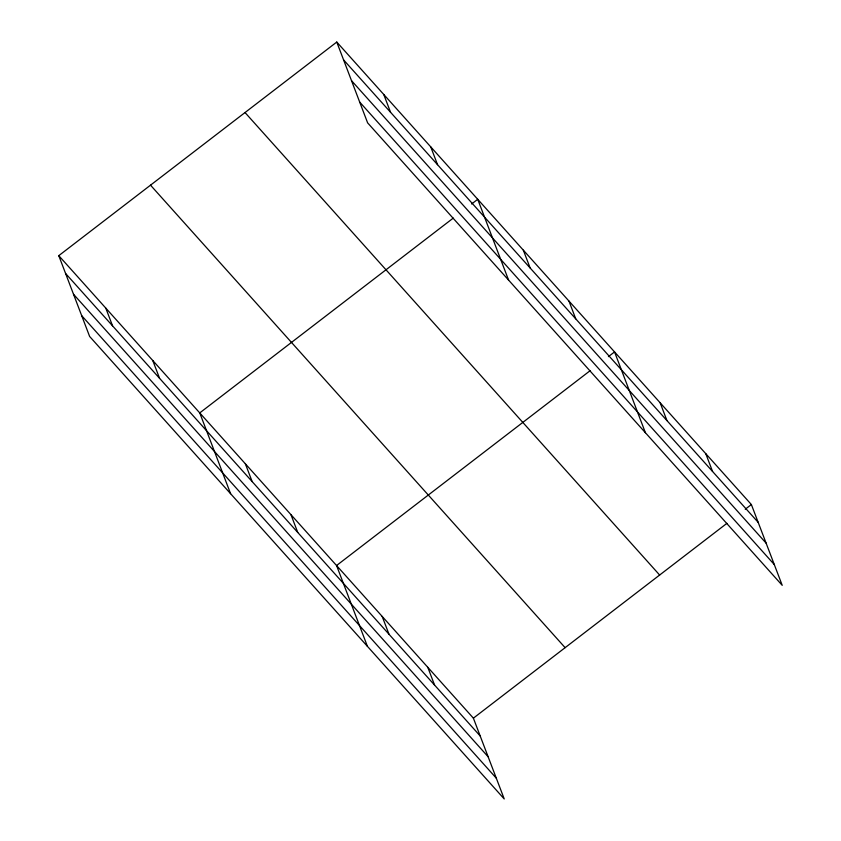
<?xml version="1.0" encoding="UTF-8"?>
<svg xmlns="http://www.w3.org/2000/svg" width="841" height="841" viewBox="0 0 841 841"><rect width="100%" height="100%" fill="white"/><g stroke="black" fill="none" stroke-linecap="round" stroke-linejoin="round"><path stroke-width="1.26" d="M58.775 255.664L473.388 718.161L504.232 798.95L89.63 336.453L58.775 255.664L336.768 42.05L751.37 504.547L782.225 585.336L367.612 122.839L336.768 42.05M453.267 218.092L199.748 412.91L230.592 493.699M471.612 203.995L477.73 199.296L508.584 280.095M590.088 370.723L336.568 565.53L367.412 646.33M608.432 356.626L614.55 351.927L645.404 432.716M473.388 718.161L726.908 523.344M745.252 509.247L751.37 504.547M343.559 59.858L758.172 522.356M351.496 80.641L766.109 543.139M359.675 102.055L774.288 564.553M245.025 112.536L659.638 575.034M150.518 185.167L565.12 647.665M65.577 273.462L480.179 735.959M73.514 294.245L488.116 756.742M81.693 315.669L496.295 778.167M705.767 453.677L712.558 471.475M660.153 402.797L666.955 420.605M568.947 301.046L575.738 318.855M523.333 250.176L530.135 267.974M430.739 146.881L437.541 164.689M383.748 94.465L390.55 112.273M427.775 667.281L434.576 685.089M382.171 616.411L388.973 634.209M290.954 514.66L297.756 532.458M245.351 463.78L252.153 481.588M152.757 360.495L159.559 378.292M105.766 308.079L112.568 325.877"/></g></svg>
